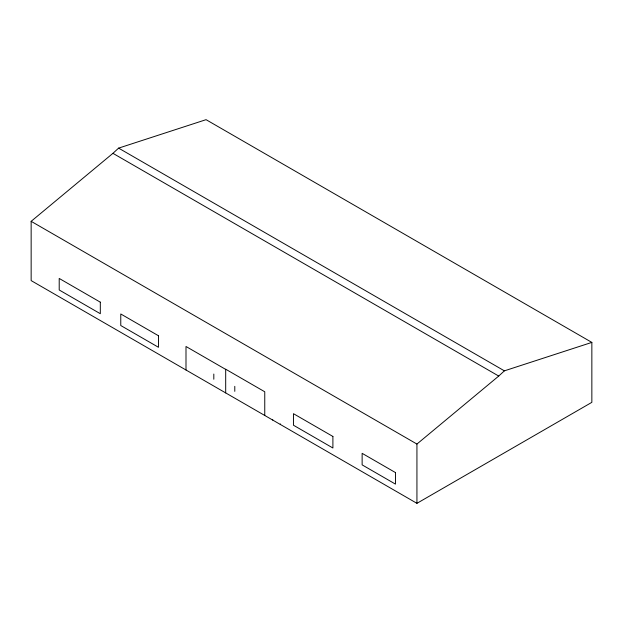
<?xml version="1.0" encoding="UTF-8"?>
<svg xmlns="http://www.w3.org/2000/svg" width="623" height="623" viewBox="0 0 623 623"><rect width="100%" height="100%" fill="white"/><g stroke="black" fill="none" stroke-linecap="round" stroke-linejoin="round"><path stroke-width="0.93" d="M112.942 153.328L118.611 148.126L206.065 119.671L591.85 342.401L591.85 402.341L416.935 503.329L31.15 280.599L31.15 221.329L112.942 153.328L498.727 376.058L504.389 370.849L591.85 342.401M416.935 503.329L416.935 444.059L498.727 376.058M118.611 148.126L504.389 370.849M31.15 221.329L416.935 444.059M225.69 369.4L185.997 346.489L185.997 370M280.327 423.897L280.327 424.458M272.695 419.497L272.695 420.058M264.759 415.471L264.759 391.774L225.69 369.213L225.69 392.918M234.785 386.346L234.785 391.353M213.814 374.034L213.814 379.243M100.311 302.171L59.208 278.442L59.208 289.983L100.311 313.712L100.311 302.171M158.476 335.75L120.769 313.976L120.769 325.525L158.476 347.291L158.476 335.75M332.9 436.458L293.456 413.68L293.456 425.221L332.9 447.999L332.9 436.458M395.465 472.577L362.134 453.334L362.134 464.875L395.465 484.118L395.465 472.577"/></g></svg>
